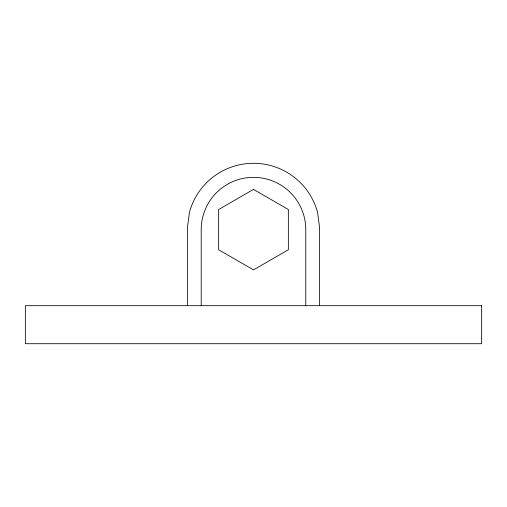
<?xml version="1.0" encoding="UTF-8"?>
<svg xmlns="http://www.w3.org/2000/svg" width="507" height="507" viewBox="0 0 507 507"><rect width="100%" height="100%" fill="white"/><g stroke="black" fill="none" stroke-linecap="round" stroke-linejoin="round"><path stroke-width="0.76" d="M319.606 305.683L319.606 227.814L317.585 212.465A66.347 66.347 0 0 0 189.415 212.465L187.394 227.814L187.394 305.683M305.784 305.683L305.784 229.633A52.284 52.284 0 0 0 253.5 177.349A52.284 52.284 0 0 0 201.216 229.633L201.216 305.683M253.5 189.39L218.644 209.511L218.644 249.761L253.5 269.882L288.356 249.761L288.356 209.511L253.5 189.39M481.65 305.683L25.35 305.683L25.35 343.708L481.65 343.708L481.65 305.683"/></g></svg>
